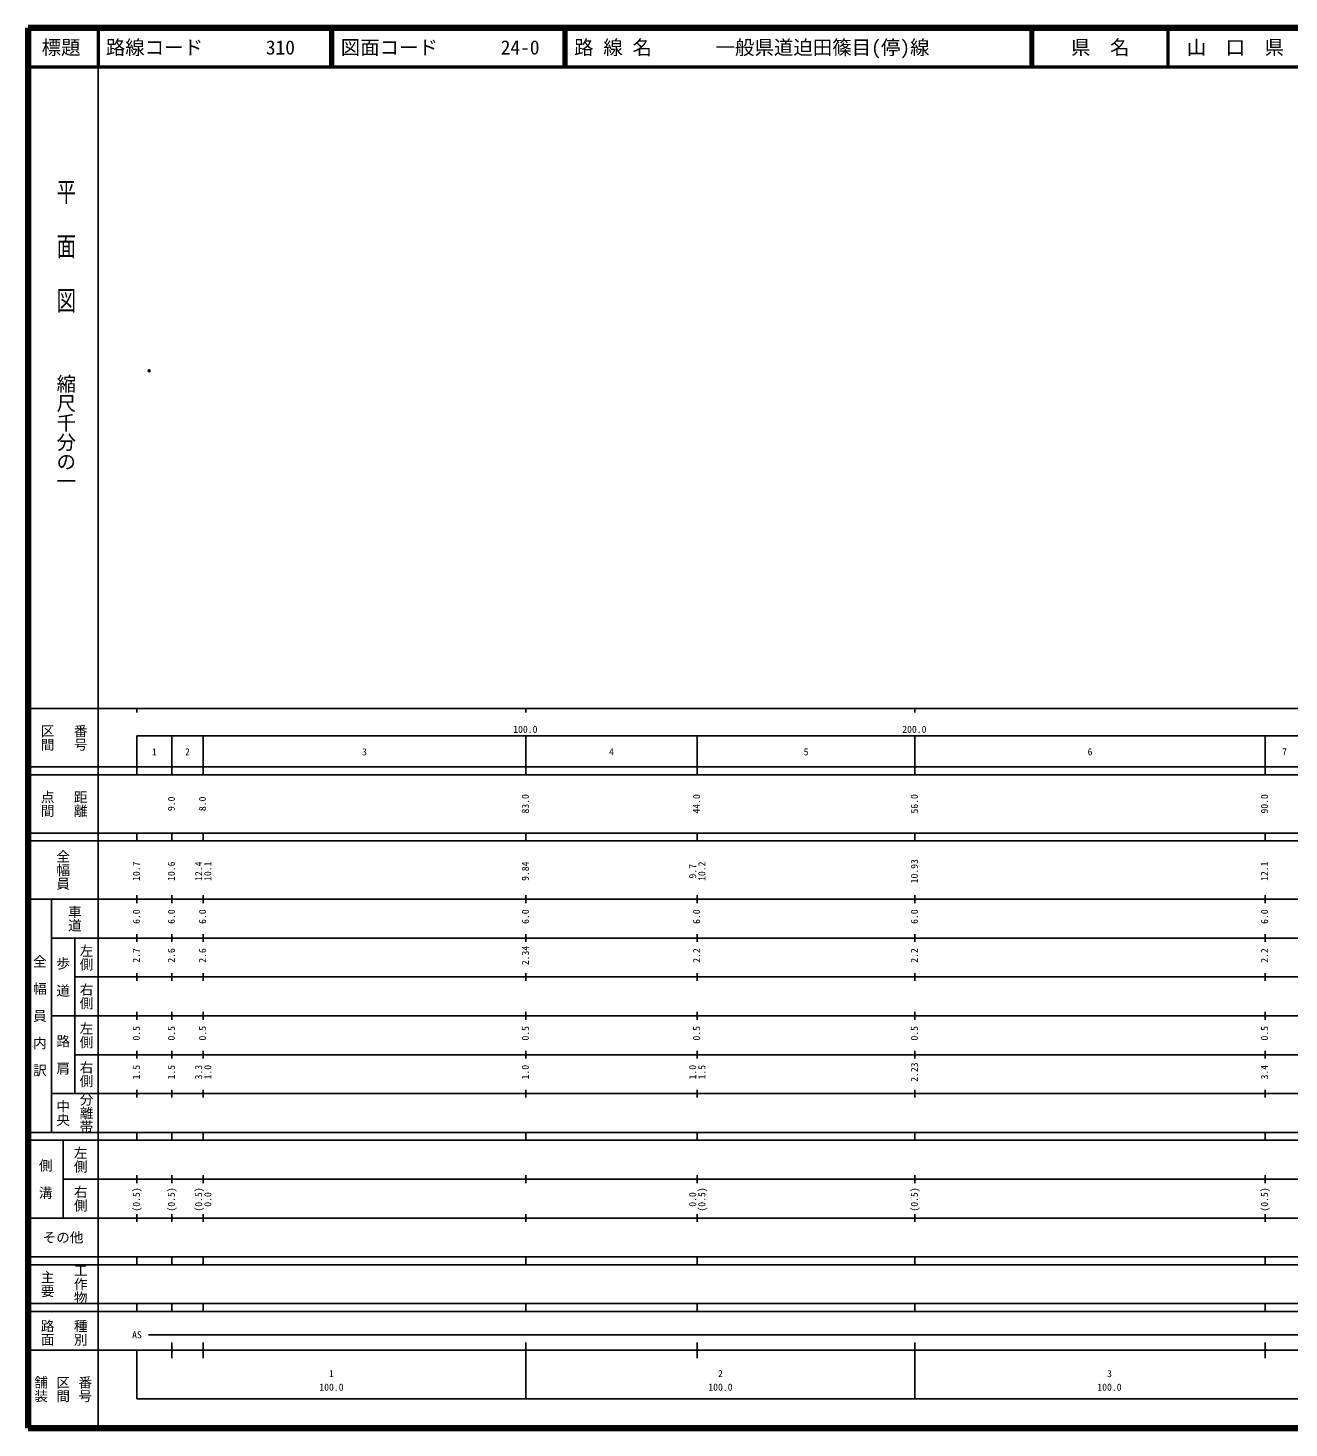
# Model space of a CAD drawing. Units: millimetres on the paper. Extents: x 40 to 680, y 20 to 380.
# Drawn here: x 40 to 364.2, y 20 to 380 of the extents above; entities that cross this region are included whole.
import ezdxf
from ezdxf.enums import TextEntityAlignment as Align

# ---------------------------------------------------------------- set-up
doc = ezdxf.new("R2010")
doc.units = ezdxf.units.MM
doc.header["$PDMODE"] = 32
doc.header["$PDSIZE"] = 0.5
doc.layers.add('M-OTRS', color=6, linetype='Continuous')
doc.layers.add('M-TTL-TXT', color=7, linetype='Continuous')
for name, color, linetype, lineweight in [('M-TTL', 2, 'Continuous', 140), ('M-TTL-BAND', 7, 'Continuous', 25), ('M-TTL-LINE', 7, 'Continuous', 50)]:
    doc.layers.add(name, color=color, linetype=linetype, lineweight=lineweight)
doc.styles.add('@ＭＳ ゴシック', font='')
doc.styles.add('ＭＳ ゴシック', font='')
doc.styles.get('@ＭＳ ゴシック').set_extended_font_data('@MS Gothic')
doc.styles.get('ＭＳ ゴシック').set_extended_font_data('MS Gothic')

msp = doc.modelspace()

# ---------------------------------------------------------------- linework, layer by layer
at = {"layer": 'M-OTRS'}
msp.add_point((71.167, 291.862), dxfattribs=at)
at = {"layer": 'M-TTL'}
for p, q in [((40, 380), (40, 20)), ((680, 380), (40, 380)), ((40, 20), (680, 20))]:
    msp.add_line(p, q, dxfattribs=at)
at = {"layer": 'M-TTL-BAND'}
for p, q in [((58, 370), (58, 20)), ((40, 205), (579, 205)), ((68, 205), (68, 204)), ((168, 205), (168, 204)), ((268, 205), (268, 204)), ((68, 198), (579, 198)), ((68, 198), (68, 188)), ((77, 188), (77, 198)), ((85, 188), (85, 198)), ((168, 188), (168, 198)), ((212, 188), (212, 198)), ((268, 188), (268, 198)), ((358, 188), (358, 198)), ((40, 190), (579, 190)), ((40, 188), (579, 188)), ((40, 173), (579, 173)), ((68, 171), (68, 173)), ((77, 171), (77, 173)), ((85, 171), (85, 173)), ((168, 171), (168, 173)), ((212, 171), (212, 173)), ((268, 171), (268, 173)), ((358, 171), (358, 173)), ((40, 171), (579, 171)), ((40, 156), (579, 156)), ((46, 96), (46, 156)), ((68, 155), (68, 157)), ((77, 155), (77, 157)), ((85, 155), (85, 157)), ((168, 155), (168, 157)), ((212, 155), (212, 157)), ((268, 155), (268, 157)), ((358, 155), (358, 157)), ((46, 146), (579, 146)), ((52, 146), (52, 106)), ((68, 145), (68, 147)), ((77, 145), (77, 147)), ((85, 145), (85, 147)), ((168, 145), (168, 147)), ((212, 145), (212, 147)), ((268, 145), (268, 147)), ((358, 145), (358, 147)), ((68, 135), (68, 137)), ((77, 135), (77, 137)), ((85, 135), (85, 137)), ((168, 135), (168, 137)), ((212, 135), (212, 137)), ((268, 135), (268, 137)), ((358, 135), (358, 137)), ((52, 136), (579, 136)), ((46, 126), (579, 126)), ((68, 125), (68, 127)), ((77, 125), (77, 127)), ((85, 125), (85, 127)), ((168, 125), (168, 127)), ((212, 125), (212, 127)), ((268, 125), (268, 127)), ((358, 125), (358, 127)), ((52, 116), (579, 116)), ((68, 115), (68, 117)), ((77, 115), (77, 117)), ((85, 115), (85, 117)), ((168, 115), (168, 117)), ((212, 115), (212, 117)), ((268, 115), (268, 117)), ((358, 115), (358, 117)), ((46, 106), (579, 106)), ((68, 105), (68, 107)), ((77, 105), (77, 107)), ((85, 105), (85, 107)), ((168, 105), (168, 107)), ((212, 105), (212, 107)), ((268, 105), (268, 107)), ((358, 105), (358, 107)), ((40, 96), (579, 96)), ((40, 94), (579, 94)), ((49, 94), (49, 74)), ((68, 94), (68, 96)), ((77, 94), (77, 96)), ((85, 94), (85, 96)), ((168, 94), (168, 96)), ((212, 94), (212, 96)), ((268, 94), (268, 96)), ((358, 94), (358, 96)), ((49, 84), (579, 84)), ((68, 83), (68, 85)), ((77, 83), (77, 85)), ((85, 83), (85, 85)), ((168, 83), (168, 85)), ((212, 83), (212, 85)), ((268, 83), (268, 85)), ((358, 83), (358, 85)), ((40, 74), (579, 74)), ((68, 73), (68, 75)), ((77, 73), (77, 75)), ((85, 73), (85, 75)), ((168, 73), (168, 75)), ((212, 73), (212, 75)), ((268, 73), (268, 75)), ((358, 73), (358, 75)), ((40, 64), (579, 64)), ((40, 62), (579, 62)), ((68, 62), (68, 64)), ((77, 62), (77, 64)), ((85, 62), (85, 64)), ((168, 62), (168, 64)), ((212, 62), (212, 64)), ((268, 62), (268, 64)), ((358, 62), (358, 64)), ((40, 52), (579, 52)), ((68, 50), (68, 52)), ((77, 50), (77, 52)), ((85, 50), (85, 52)), ((168, 50), (168, 52)), ((212, 50), (212, 52)), ((268, 50), (268, 52)), ((358, 50), (358, 52)), ((40, 50), (579, 50)), ((71, 44), (565, 44)), ((40, 40), (579, 40)), ((68, 40), (68, 27.5)), ((77, 38), (77, 42)), ((85, 38), (85, 42)), ((168, 27.5), (168, 42)), ((212, 38), (212, 42)), ((268, 27.5), (268, 42)), ((358, 38), (358, 42)), ((68, 27.5), (579, 27.5))]:
    msp.add_line(p, q, dxfattribs=at)
at = {"layer": 'M-TTL-LINE'}
for p, q in [((58, 380), (58, 370)), ((117.75, 380), (117.75, 370)), ((118.25, 380), (118.25, 370)), ((177.75, 380), (177.75, 370)), ((178.25, 380), (178.25, 370)), ((297.75, 380), (297.75, 370)), ((298.25, 380), (298.25, 370)), ((333, 380), (333, 370)), ((40, 370), (680, 370))]:
    msp.add_line(p, q, dxfattribs=at)

# ---------------------------------------------------------------- texts
at = {"layer": 'M-TTL-BAND', "style": '@ＭＳ ゴシック', "width": 1.4}
msp.add_text('平  面  図', height=3.666, rotation=270, dxfattribs=at).set_placement((49.777, 306.475), align=Align.MIDDLE_RIGHT)
at = {"layer": 'M-TTL-BAND', "style": '@ＭＳ ゴシック'}
msp.add_text('縮尺千分の一', height=3.666, rotation=270, dxfattribs=at).set_placement((49.777, 261.03), align=Align.MIDDLE_RIGHT)
for s, p in [('区間', (45, 197.5)), ('番号', (53.5, 197.5)), ('点間', (45, 180.5)), ('距離', (53.5, 180.5)), ('全幅員', (49, 163.5)), ('車道', (52, 151)), ('左側', (55, 141)), ('全\u3000幅\u3000員\u3000内\u3000訳', (43, 126)), ('歩\u3000道', (49, 136)), ('右側', (55, 131)), ('左側', (55, 121)), ('路\u3000肩', (49, 116)), ('右側', (55, 111)), ('分離帯', (55, 101)), ('中央', (49, 101)), ('左側', (53.5, 89)), ('側\u3000溝', (44.5, 84)), ('右側', (53.5, 79)), ('工作物', (53.5, 57)), ('主要', (45, 57)), ('路面', (45, 44.5)), ('種別', (53.5, 44.5)), ('舗装', (43.333, 30)), ('区間', (49, 30)), ('番号', (54.667, 30))]:
    msp.add_text(s, height=2.566, rotation=270, dxfattribs=at).set_placement(p, align=Align.MIDDLE_CENTER)
at = {"layer": 'M-TTL-BAND', "style": 'ＭＳ ゴシック'}
for s, p in [('100.0', (167.844, 198.195)), ('200.0', (267.844, 198.195)), ('1', (72.5, 192.405)), ('2', (81, 192.405)), ('3', (126.5, 192.405)), ('4', (190, 192.405)), ('5', (240, 192.405)), ('6', (313, 192.405)), ('7', (363, 192.405)), ('AS', (68, 42.5)), ('1', (118, 32.523)), ('2', (218, 32.523)), ('3', (318, 32.523)), ('100.0', (118, 29.033)), ('100.0', (218, 29.033)), ('100.0', (318, 29.033))]:
    msp.add_text(s, height=1.833, dxfattribs=at).set_placement(p, align=Align.BOTTOM_CENTER)
for s, p in [('9.0', (78.309, 180.5)), ('8.0', (86.309, 180.5)), ('83.0', (169.309, 180.5)), ('44.0', (213.309, 180.5)), ('56.0', (269.309, 180.5)), ('90.0', (359.309, 180.5)), ('10.93', (269.309, 163.174)), ('10.7', (69.309, 163.174)), ('10.6', (78.309, 163.174)), ('12.4', (85.309, 163.174)), ('10.1', (87.679, 163.174)), ('9.84', (169.309, 163.174)), ('9.7', (212.309, 163.174)), ('10.2', (214.679, 163.174)), ('12.1', (359.309, 163.174)), ('6.0', (69.309, 151.5)), ('6.0', (78.309, 151.5)), ('6.0', (86.309, 151.5)), ('6.0', (169.309, 151.5)), ('6.0', (213.309, 151.5)), ('6.0', (269.309, 151.5)), ('6.0', (359.309, 151.5)), ('2.7', (69.309, 141.5)), ('2.6', (78.309, 141.5)), ('2.6', (86.309, 141.5)), ('2.34', (169.309, 141.5)), ('2.2', (213.309, 141.5)), ('2.2', (269.309, 141.5)), ('2.2', (359.309, 141.5)), ('0.5', (69.309, 121.5)), ('0.5', (78.309, 121.5)), ('0.5', (86.309, 121.5)), ('0.5', (169.309, 121.5)), ('0.5', (213.309, 121.5)), ('0.5', (269.309, 121.5)), ('0.5', (359.309, 121.5)), ('1.5', (69.309, 111.5)), ('1.5', (78.309, 111.5)), ('3.3', (85.309, 111.5)), ('1.0', (87.679, 111.5)), ('1.0', (169.309, 111.5)), ('1.0', (212.309, 111.5)), ('1.5', (214.679, 111.5)), ('2.23', (269.309, 111.5)), ('3.4', (359.309, 111.5)), ('(0.5)', (69.309, 78.764)), ('(0.5)', (78.309, 78.764)), ('(0.5)', (85.309, 78.764)), ('0.0', (87.679, 78.764)), ('0.0', (212.309, 78.764)), ('(0.5)', (214.679, 78.764)), ('(0.5)', (269.309, 78.764)), ('(0.5)', (359.309, 78.764))]:
    msp.add_text(s, height=1.833, rotation=90, dxfattribs=at).set_placement(p, align=Align.BOTTOM_CENTER)
msp.add_text('その他', height=2.566, dxfattribs=at).set_placement((49, 69), align=Align.MIDDLE_CENTER)
at = {"layer": 'M-TTL-TXT', "style": 'ＭＳ ゴシック'}
for s, p in [('標題', (48.5, 375)), ('県\u3000名', (315.625, 375)), ('山\u3000口\u3000県', (350.375, 375))]:
    msp.add_text(s, height=3.666, dxfattribs=at).set_placement(p, align=Align.MIDDLE_CENTER)
for s, p in [('路線コード', (60, 375)), ('310', (101.142, 375)), ('図面コード', (120.38, 375)), ('24-0', (161.521, 375)), ('路 線 名', (180.38, 375)), ('一般県道迫田篠目(停)線', (216.734, 375))]:
    msp.add_text(s, height=3.666, dxfattribs=at).set_placement(p, align=Align.MIDDLE_LEFT)

doc.saveas('drawing.dxf')
